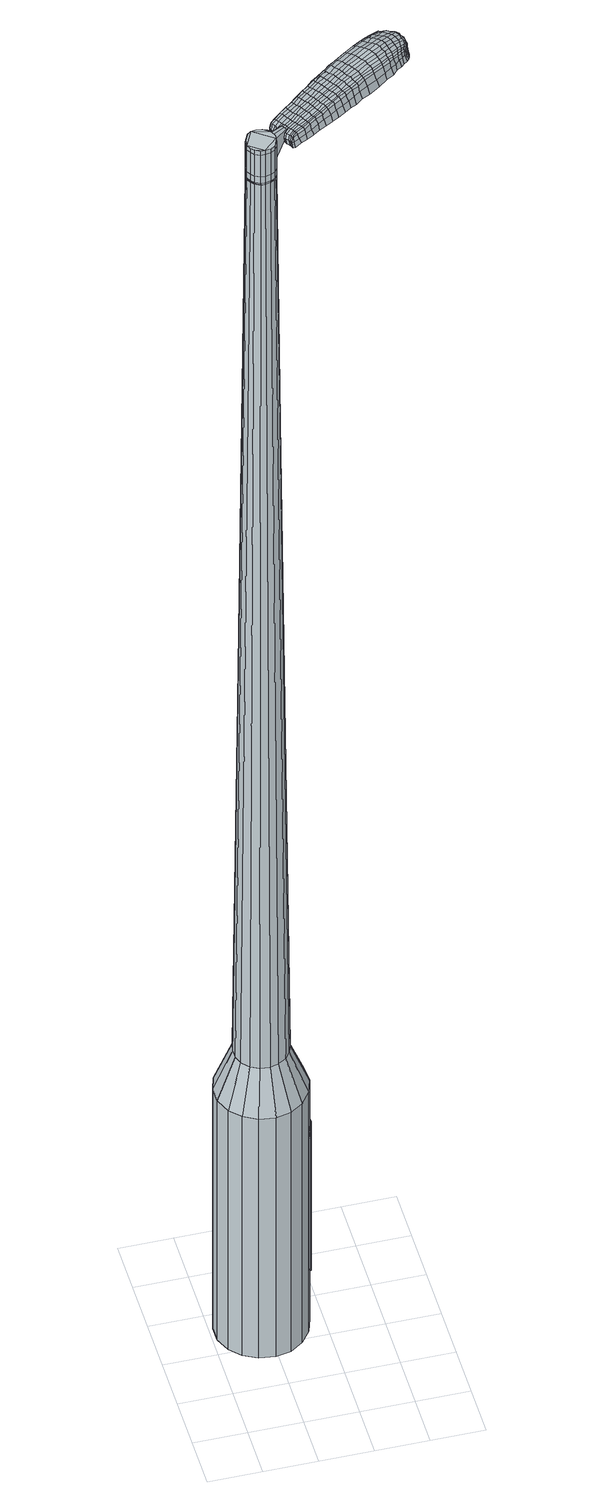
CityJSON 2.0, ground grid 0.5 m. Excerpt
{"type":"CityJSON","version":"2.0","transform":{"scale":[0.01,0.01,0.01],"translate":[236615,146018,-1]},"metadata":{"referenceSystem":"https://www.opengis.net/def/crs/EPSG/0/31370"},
"CityObjects":{
"object1":{"type":"GenericCityObject","attributes":{"cluster":720,"mean_distance_to_centroid":0.073,"new_centroid_x":236615.45,"new_centroid_y":146019.25,"mean_distance_to_camera":6.88,"H1":19.22,"H2":28.36,"Z_final":114.29,"cluster2":-1,"proj_x":236618.98,"proj_y":146024.73,"id_line":33846,"bearing_l":122.82,"distance":6.52,"orientation":"right","G_obj":32.82},"geometry":[{"type":"MultiSurface","lod":"2","boundaries":[[[0,1,2,3]],[[1,4,5,2]],[[4,6,7,5]],[[6,8,9,7]],[[8,10,11,9]],[[10,12,13,11]],[[12,14,15,13]],[[14,16,17,15]],[[16,18,19,17]],[[18,20,21,19]],[[20,22,23,21]],[[22,24,25,23]],[[24,26,27,25]],[[26,28,29,27]],[[28,30,31,29]],[[30,32,33,31]],[[32,34,35,33]],[[34,0,3,35]],[[36,37,38,39]],[[38,40,41,42]],[[41,43,42]],[[42,44,45,46]],[[45,47,46]],[[46,48,49,50]],[[49,51,50]],[[42,46,50,38]],[[50,52,39,38]],[[53,36,39]],[[2,5,7,35]],[[7,9,11,15]],[[11,13,15]],[[15,17,19,23]],[[19,21,23]],[[23,25,27,31]],[[27,29,31]],[[15,23,31,7]],[[31,33,35,7]],[[3,2,35]],[[1,0,54,55]],[[0,34,56,54]],[[34,32,57,56]],[[32,30,58,57]],[[30,28,59,58]],[[28,26,60,59]],[[26,24,61,60]],[[24,22,62,61]],[[22,20,63,62]],[[20,18,64,63]],[[18,16,65,64]],[[16,14,66,65]],[[14,12,67,66]],[[12,10,68,67]],[[10,8,69,68]],[[8,6,70,69]],[[6,4,71,70]],[[4,1,55,71]],[[55,54,72,73]],[[54,56,74,72]],[[56,57,75,74]],[[57,58,76,75]],[[58,59,77,76]],[[59,60,78,77]],[[60,61,79,78]],[[61,62,80,79]],[[62,63,81,80]],[[63,64,82,81]],[[64,65,83,82]],[[65,66,84,83]],[[66,67,85,84]],[[67,68,86,85]],[[68,69,87,86]],[[69,70,88,87]],[[70,71,89,88]],[[71,55,73,89]],[[90,91,92,93]],[[94,95,91,90]],[[96,97,95,94]],[[98,99,97,96]],[[100,101,99,98]],[[102,103,101,100]],[[79,104,103,102]],[[105,106,104,79]],[[107,108,106,105]],[[109,110,108,107]],[[111,112,110,109]],[[113,114,112,111]],[[85,115,114,113]],[[86,116,115,85]],[[117,118,116,86]],[[119,120,118,117]],[[121,122,120,119]],[[93,92,122,121]],[[123,124,125,126]],[[127,123,126,128]],[[129,127,128,130]],[[131,129,130,132]],[[133,131,132,134]],[[135,133,134,136]],[[137,135,136,138]],[[139,137,138,140]],[[141,139,140,142]],[[143,141,142,144]],[[145,143,144,146]],[[147,145,146,148]],[[149,147,148,150]],[[151,149,150,152]],[[153,151,152,154]],[[155,153,154,156]],[[73,72,90,93]],[[72,74,94,90]],[[74,75,96,94]],[[75,76,98,96]],[[76,77,100,98]],[[77,78,102,100]],[[78,79,102]],[[80,105,79]],[[80,81,107,105]],[[81,82,109,107]],[[82,83,111,109]],[[83,84,113,111]],[[84,85,113]],[[87,117,86]],[[87,88,119,117]],[[88,89,121,119]],[[89,73,93,121]],[[157,158,92,91]],[[158,159,122,92]],[[159,160,120,122]],[[160,161,118,120]],[[161,116,118]],[[162,114,115]],[[162,163,112,114]],[[163,164,110,112]],[[164,165,108,110]],[[165,166,106,108]],[[166,104,106]],[[167,103,104]],[[167,168,101,103]],[[168,169,99,101]],[[169,170,97,99]],[[170,171,95,97]],[[171,157,91,95]],[[39,52,155,172]],[[158,157,173,156]],[[53,39,172,124]],[[157,171,125,173]],[[36,53,124,123]],[[171,170,126,125]],[[37,36,123,127]],[[170,169,128,126]],[[38,37,127,129]],[[169,168,130,128]],[[40,38,129,131]],[[168,167,132,130]],[[41,40,131,133]],[[167,104,134,132]],[[43,41,133,135]],[[104,166,136,134]],[[42,43,135,137]],[[166,165,138,136]],[[44,42,137,139]],[[165,164,140,138]],[[45,44,139,141]],[[164,163,142,140]],[[47,45,141,143]],[[163,162,144,142]],[[46,47,143,145]],[[162,115,146,144]],[[48,46,145,147]],[[115,116,148,146]],[[49,48,147,149]],[[116,161,150,148]],[[51,49,149,151]],[[161,160,152,150]],[[50,51,151,153]],[[160,159,154,152]],[[52,50,153,155]],[[159,158,156,154]],[[155,156,174,175]],[[156,173,176,174]],[[173,125,177,176]],[[125,124,178,177]],[[124,172,179,178]],[[172,155,175,179]],[[180,181,182,183]],[[184,180,183,185]],[[180,184,186,187]],[[181,180,187,188]],[[189,190,191,192]],[[193,189,192,194]],[[189,193,195,196]],[[190,189,196,197]],[[198,199,200,201]],[[202,198,201,203]],[[198,202,204,205]],[[199,198,205,206]],[[207,208,209,210]],[[211,207,210,212]],[[207,211,213,214]],[[208,207,214,215]],[[216,217,218,219]],[[220,216,219,221]],[[216,220,222,223]],[[217,216,223,224]],[[225,226,227,228]],[[229,225,228,230]],[[225,229,231,232]],[[226,225,232,233]],[[234,235,236,237]],[[226,234,237,227]],[[234,226,233,238]],[[235,234,238,239]],[[240,241,242,243]],[[235,240,243,236]],[[240,235,239,244]],[[241,240,244,245]],[[246,184,185,247]],[[241,246,247,242]],[[246,241,245,248]],[[184,246,248,186]],[[249,250,251,252]],[[253,249,252,254]],[[249,253,255,256]],[[250,249,256,257]],[[258,259,260,261]],[[250,258,261,251]],[[258,250,257,262]],[[259,258,262,263]],[[264,265,266,267]],[[259,264,267,260]],[[264,259,263,268]],[[265,264,268,269]],[[270,271,272,273]],[[265,270,273,266]],[[270,265,269,274]],[[271,270,274,275]],[[276,181,188,277]],[[271,276,277,272]],[[276,271,275,278]],[[181,276,278,182]],[[279,280,281,282]],[[283,279,282,284]],[[279,283,285,286]],[[280,279,286,287]],[[288,289,290,291]],[[280,288,291,281]],[[288,280,287,292]],[[289,288,292,293]],[[294,295,296,297]],[[289,294,297,290]],[[294,289,293,298]],[[295,294,298,299]],[[300,193,194,301]],[[295,300,301,296]],[[300,295,299,302]],[[193,300,302,195]],[[303,304,305,306]],[[307,303,306,308]],[[303,307,309,310]],[[304,303,310,311]],[[312,313,314,315]],[[304,312,315,305]],[[312,304,311,316]],[[313,312,316,317]],[[318,319,320,321]],[[313,318,321,314]],[[318,313,317,322]],[[319,318,322,323]],[[324,325,326,327]],[[319,324,327,320]],[[324,319,323,328]],[[325,324,328,329]],[[330,190,197,331]],[[325,330,331,326]],[[330,325,329,332]],[[190,330,332,191]],[[333,219,218,334]],[[335,333,334,336]],[[333,335,337,338]],[[219,333,338,221]],[[339,335,336,340]],[[341,339,340,342]],[[339,341,343,344]],[[335,339,344,337]],[[345,341,342,346]],[[347,345,346,348]],[[345,347,349,350]],[[341,345,350,343]],[[351,347,348,352]],[[353,351,352,354]],[[351,353,355,356]],[[347,351,356,349]],[[357,353,354,358]],[[208,357,358,209]],[[357,208,215,359]],[[353,357,359,355]],[[360,361,206,205]],[[362,360,205,204]],[[360,362,363,364]],[[361,360,364,365]],[[366,367,365,364]],[[368,366,364,363]],[[366,368,369,370]],[[367,366,370,371]],[[372,373,371,370]],[[374,372,370,369]],[[372,374,375,376]],[[373,372,376,377]],[[378,379,377,376]],[[380,378,376,375]],[[378,380,213,211]],[[379,378,211,212]],[[381,382,383,384]],[[283,381,384,285]],[[381,283,284,385]],[[382,381,385,386]],[[387,202,203,388]],[[382,387,388,383]],[[387,382,386,389]],[[202,387,389,204]],[[390,391,392,393]],[[229,390,393,231]],[[390,229,230,394]],[[391,390,394,395]],[[396,397,398,399]],[[391,396,399,392]],[[396,391,395,400]],[[397,396,400,401]],[[402,199,206,403]],[[397,402,403,398]],[[402,397,401,404]],[[199,402,404,200]],[[405,406,407,408]],[[187,405,408,188]],[[405,187,186,409]],[[406,405,409,410]],[[411,412,413,414]],[[406,411,414,407]],[[411,406,410,415]],[[412,411,415,416]],[[417,210,209,418]],[[412,417,418,413]],[[417,412,416,419]],[[210,417,419,212]],[[420,421,422,423]],[[192,420,423,194]],[[420,192,191,424]],[[421,420,424,425]],[[426,214,213,427]],[[421,426,427,422]],[[426,421,425,428]],[[214,426,428,215]],[[429,430,431,432]],[[307,429,432,309]],[[429,307,308,433]],[[430,429,433,434]],[[435,220,221,436]],[[430,435,436,431]],[[435,430,434,437]],[[220,435,437,222]],[[438,439,440,441]],[[253,438,441,255]],[[438,253,254,442]],[[439,438,442,443]],[[444,445,446,447]],[[439,444,447,440]],[[444,439,443,448]],[[445,444,448,449]],[[450,217,224,451]],[[445,450,451,446]],[[450,445,449,452]],[[217,450,452,218]],[[453,454,443,442]],[[252,453,442,254]],[[453,252,251,455]],[[454,453,455,456]],[[457,458,449,448]],[[454,457,448,443]],[[457,454,456,459]],[[458,457,459,460]],[[461,334,218,452]],[[458,461,452,449]],[[461,458,460,462]],[[334,461,462,336]],[[463,464,465,466]],[[310,463,466,311]],[[463,310,309,432]],[[464,463,432,431]],[[467,338,337,468]],[[464,467,468,465]],[[467,464,431,436]],[[338,467,436,221]],[[469,470,456,455]],[[261,469,455,251]],[[469,261,260,471]],[[470,469,471,472]],[[473,474,460,459]],[[470,473,459,456]],[[473,470,472,475]],[[474,473,475,476]],[[477,340,336,462]],[[474,477,462,460]],[[477,474,476,478]],[[340,477,478,342]],[[479,480,481,482]],[[316,479,482,317]],[[479,316,311,466]],[[480,479,466,465]],[[483,344,343,484]],[[480,483,484,481]],[[483,480,465,468]],[[344,483,468,337]],[[485,486,472,471]],[[267,485,471,260]],[[485,267,266,487]],[[486,485,487,488]],[[489,490,476,475]],[[486,489,475,472]],[[489,486,488,491]],[[490,489,491,492]],[[493,346,342,478]],[[490,493,478,476]],[[493,490,492,494]],[[346,493,494,348]],[[495,496,497,498]],[[322,495,498,323]],[[495,322,317,482]],[[496,495,482,481]],[[499,350,349,500]],[[496,499,500,497]],[[499,496,481,484]],[[350,499,484,343]],[[501,502,488,487]],[[273,501,487,266]],[[501,273,272,503]],[[502,501,503,504]],[[505,506,492,491]],[[502,505,491,488]],[[505,502,504,507]],[[506,505,507,508]],[[509,352,348,494]],[[506,509,494,492]],[[509,506,508,510]],[[352,509,510,354]],[[511,512,513,514]],[[328,511,514,329]],[[511,328,323,498]],[[512,511,498,497]],[[515,356,355,516]],[[512,515,516,513]],[[515,512,497,500]],[[356,515,500,349]],[[517,518,504,503]],[[277,517,503,272]],[[517,277,188,408]],[[518,517,408,407]],[[519,520,508,507]],[[518,519,507,504]],[[519,518,407,414]],[[520,519,414,413]],[[521,358,354,510]],[[520,521,510,508]],[[521,520,413,418]],[[358,521,418,209]],[[522,523,425,424]],[[332,522,424,191]],[[522,332,329,514]],[[523,522,514,513]],[[524,359,215,428]],[[523,524,428,425]],[[524,523,513,516]],[[359,524,516,355]],[[525,526,386,385]],[[282,525,385,284]],[[525,282,281,527]],[[526,525,527,528]],[[529,362,204,389]],[[526,529,389,386]],[[529,526,528,530]],[[362,529,530,363]],[[531,532,533,534]],[[232,531,534,233]],[[531,232,231,393]],[[532,531,393,392]],[[535,536,537,538]],[[532,535,538,533]],[[535,532,392,399]],[[536,535,399,398]],[[539,361,365,540]],[[536,539,540,537]],[[539,536,398,403]],[[361,539,403,206]],[[541,542,528,527]],[[291,541,527,281]],[[541,291,290,543]],[[542,541,543,544]],[[545,368,363,530]],[[542,545,530,528]],[[545,542,544,546]],[[368,545,546,369]],[[547,548,549,550]],[[238,547,550,239]],[[547,238,233,534]],[[548,547,534,533]],[[551,552,553,554]],[[548,551,554,549]],[[551,548,533,538]],[[552,551,538,537]],[[555,367,371,556]],[[552,555,556,553]],[[555,552,537,540]],[[367,555,540,365]],[[557,558,544,543]],[[297,557,543,290]],[[557,297,296,559]],[[558,557,559,560]],[[561,374,369,546]],[[558,561,546,544]],[[561,558,560,562]],[[374,561,562,375]],[[563,564,565,566]],[[244,563,566,245]],[[563,244,239,550]],[[564,563,550,549]],[[567,568,569,570]],[[564,567,570,565]],[[567,564,549,554]],[[568,567,554,553]],[[571,373,377,572]],[[568,571,572,569]],[[571,568,553,556]],[[373,571,556,371]],[[573,574,560,559]],[[301,573,559,296]],[[573,301,194,423]],[[574,573,423,422]],[[575,380,375,562]],[[574,575,562,560]],[[575,574,422,427]],[[380,575,427,213]],[[576,577,410,409]],[[248,576,409,186]],[[576,248,245,566]],[[577,576,566,565]],[[578,579,416,415]],[[577,578,415,410]],[[578,577,565,570]],[[579,578,570,569]],[[580,379,212,419]],[[579,580,419,416]],[[580,579,569,572]],[[379,580,572,377]],[[581,582,583,584]],[[584,583,585,586]],[[587,585,583,588]],[[588,583,582,589]],[[590,591,592,593]],[[593,592,594,595]],[[596,594,592,597]],[[597,592,591,598]],[[599,600,601,602]],[[602,601,603,604]],[[605,603,601,606]],[[606,601,600,607]],[[608,609,610,611]],[[611,610,612,613]],[[614,612,610,615]],[[615,610,609,616]],[[617,618,619,620]],[[620,619,621,622]],[[623,621,619,624]],[[624,619,618,625]],[[626,627,628,629]],[[629,628,630,631]],[[632,630,628,633]],[[633,628,627,634]],[[635,636,637,638]],[[638,637,627,626]],[[634,627,637,639]],[[639,637,636,640]],[[641,642,643,644]],[[644,643,636,635]],[[640,636,643,645]],[[645,643,642,646]],[[586,585,647,648]],[[648,647,642,641]],[[646,642,647,649]],[[649,647,585,587]],[[650,651,652,653]],[[653,652,654,655]],[[656,654,652,657]],[[657,652,651,658]],[[659,660,661,662]],[[662,661,651,650]],[[658,651,661,663]],[[663,661,660,664]],[[665,666,667,668]],[[668,667,660,659]],[[664,660,667,669]],[[669,667,666,670]],[[671,672,673,674]],[[674,673,666,665]],[[670,666,673,675]],[[675,673,672,676]],[[589,582,677,678]],[[678,677,672,671]],[[676,672,677,679]],[[679,677,582,581]],[[680,681,682,683]],[[683,682,684,685]],[[686,684,682,687]],[[687,682,681,688]],[[689,690,691,692]],[[692,691,681,680]],[[688,681,691,693]],[[693,691,690,694]],[[695,696,697,698]],[[698,697,690,689]],[[694,690,697,699]],[[699,697,696,700]],[[595,594,701,702]],[[702,701,696,695]],[[700,696,701,703]],[[703,701,594,596]],[[704,705,706,707]],[[707,706,708,709]],[[710,708,706,711]],[[711,706,705,712]],[[713,714,715,716]],[[716,715,705,704]],[[712,705,715,717]],[[717,715,714,718]],[[719,720,721,722]],[[722,721,714,713]],[[718,714,721,723]],[[723,721,720,724]],[[725,726,727,728]],[[728,727,720,719]],[[724,720,727,729]],[[729,727,726,730]],[[598,591,731,732]],[[732,731,726,725]],[[730,726,731,733]],[[733,731,591,590]],[[617,620,734,735]],[[735,734,736,737]],[[738,736,734,739]],[[739,734,620,622]],[[737,736,740,741]],[[741,740,742,743]],[[744,742,740,745]],[[745,740,736,738]],[[743,742,746,747]],[[747,746,748,749]],[[750,748,746,751]],[[751,746,742,744]],[[749,748,752,753]],[[753,752,754,755]],[[756,754,752,757]],[[757,752,748,750]],[[755,754,758,759]],[[759,758,609,608]],[[616,609,758,760]],[[760,758,754,756]],[[607,761,762,606]],[[606,762,763,605]],[[764,763,762,765]],[[765,762,761,766]],[[766,767,768,765]],[[765,768,769,764]],[[770,769,768,771]],[[771,768,767,772]],[[772,773,774,771]],[[771,774,775,770]],[[776,775,774,777]],[[777,774,773,778]],[[778,779,780,777]],[[777,780,781,776]],[[614,781,780,612]],[[612,780,779,613]],[[782,783,784,785]],[[785,784,684,686]],[[685,684,784,786]],[[786,784,783,787]],[[604,603,788,789]],[[789,788,783,782]],[[787,783,788,790]],[[790,788,603,605]],[[791,792,793,794]],[[794,793,630,632]],[[631,630,793,795]],[[795,793,792,796]],[[797,798,799,800]],[[800,799,792,791]],[[796,792,799,801]],[[801,799,798,802]],[[607,600,803,804]],[[804,803,798,797]],[[802,798,803,805]],[[805,803,600,599]],[[806,807,808,809]],[[809,808,588,589]],[[587,588,808,810]],[[810,808,807,811]],[[812,813,814,815]],[[815,814,807,806]],[[811,807,814,816]],[[816,814,813,817]],[[608,611,818,819]],[[819,818,813,812]],[[817,813,818,820]],[[820,818,611,613]],[[821,822,823,824]],[[824,823,593,595]],[[590,593,823,825]],[[825,823,822,826]],[[614,615,827,828]],[[828,827,822,821]],[[826,822,827,829]],[[829,827,615,616]],[[830,831,832,833]],[[833,832,708,710]],[[709,708,832,834]],[[834,832,831,835]],[[622,621,836,837]],[[837,836,831,830]],[[835,831,836,838]],[[838,836,621,623]],[[839,840,841,842]],[[842,841,654,656]],[[655,654,841,843]],[[843,841,840,844]],[[845,846,847,848]],[[848,847,840,839]],[[844,840,847,849]],[[849,847,846,850]],[[625,618,851,852]],[[852,851,846,845]],[[850,846,851,853]],[[853,851,618,617]],[[844,854,855,843]],[[843,855,653,655]],[[650,653,855,856]],[[856,855,854,857]],[[850,858,859,849]],[[849,859,854,844]],[[857,854,859,860]],[[860,859,858,861]],[[617,735,862,853]],[[853,862,858,850]],[[861,858,862,863]],[[863,862,735,737]],[[864,865,866,867]],[[867,866,711,712]],[[710,711,866,833]],[[833,866,865,830]],[[738,739,868,869]],[[869,868,865,864]],[[830,865,868,837]],[[837,868,739,622]],[[857,870,871,856]],[[856,871,662,650]],[[659,662,871,872]],[[872,871,870,873]],[[861,874,875,860]],[[860,875,870,857]],[[873,870,875,876]],[[876,875,874,877]],[[737,741,878,863]],[[863,878,874,861]],[[877,874,878,879]],[[879,878,741,743]],[[880,881,882,883]],[[883,882,717,718]],[[712,717,882,867]],[[867,882,881,864]],[[744,745,884,885]],[[885,884,881,880]],[[864,881,884,869]],[[869,884,745,738]],[[873,886,887,872]],[[872,887,668,659]],[[665,668,887,888]],[[888,887,886,889]],[[877,890,891,876]],[[876,891,886,873]],[[889,886,891,892]],[[892,891,890,893]],[[743,747,894,879]],[[879,894,890,877]],[[893,890,894,895]],[[895,894,747,749]],[[896,897,898,899]],[[899,898,723,724]],[[718,723,898,883]],[[883,898,897,880]],[[750,751,900,901]],[[901,900,897,896]],[[880,897,900,885]],[[885,900,751,744]],[[889,902,903,888]],[[888,903,674,665]],[[671,674,903,904]],[[904,903,902,905]],[[893,906,907,892]],[[892,907,902,889]],[[905,902,907,908]],[[908,907,906,909]],[[749,753,910,895]],[[895,910,906,893]],[[909,906,910,911]],[[911,910,753,755]],[[912,913,914,915]],[[915,914,729,730]],[[724,729,914,899]],[[899,914,913,896]],[[756,757,916,917]],[[917,916,913,912]],[[896,913,916,901]],[[901,916,757,750]],[[905,918,919,904]],[[904,919,678,671]],[[589,678,919,809]],[[809,919,918,806]],[[909,920,921,908]],[[908,921,918,905]],[[806,918,921,815]],[[815,921,920,812]],[[755,759,922,911]],[[911,922,920,909]],[[812,920,922,819]],[[819,922,759,608]],[[826,923,924,825]],[[825,924,733,590]],[[730,733,924,915]],[[915,924,923,912]],[[616,760,925,829]],[[829,925,923,826]],[[912,923,925,917]],[[917,925,760,756]],[[787,926,927,786]],[[786,927,683,685]],[[680,683,927,928]],[[928,927,926,929]],[[605,763,930,790]],[[790,930,926,787]],[[929,926,930,931]],[[931,930,763,764]],[[932,933,934,935]],[[935,934,633,634]],[[632,633,934,794]],[[794,934,933,791]],[[936,937,938,939]],[[939,938,933,932]],[[791,933,938,800]],[[800,938,937,797]],[[766,761,940,941]],[[941,940,937,936]],[[797,937,940,804]],[[804,940,761,607]],[[929,942,943,928]],[[928,943,692,680]],[[689,692,943,944]],[[944,943,942,945]],[[764,769,946,931]],[[931,946,942,929]],[[945,942,946,947]],[[947,946,769,770]],[[948,949,950,951]],[[951,950,639,640]],[[634,639,950,935]],[[935,950,949,932]],[[952,953,954,955]],[[955,954,949,948]],[[932,949,954,939]],[[939,954,953,936]],[[772,767,956,957]],[[957,956,953,952]],[[936,953,956,941]],[[941,956,767,766]],[[945,958,959,944]],[[944,959,698,689]],[[695,698,959,960]],[[960,959,958,961]],[[770,775,962,947]],[[947,962,958,945]],[[961,958,962,963]],[[963,962,775,776]],[[964,965,966,967]],[[967,966,645,646]],[[640,645,966,951]],[[951,966,965,948]],[[968,969,970,971]],[[971,970,965,964]],[[948,965,970,955]],[[955,970,969,952]],[[778,773,972,973]],[[973,972,969,968]],[[952,969,972,957]],[[957,972,773,772]],[[961,974,975,960]],[[960,975,702,695]],[[595,702,975,824]],[[824,975,974,821]],[[776,781,976,963]],[[963,976,974,961]],[[821,974,976,828]],[[828,976,781,614]],[[811,977,978,810]],[[810,978,649,587]],[[646,649,978,967]],[[967,978,977,964]],[[817,979,980,816]],[[816,980,977,811]],[[964,977,980,971]],[[971,980,979,968]],[[613,779,981,820]],[[820,981,979,817]],[[968,979,981,973]],[[973,981,779,778]],[[581,584,183,182]],[[584,586,185,183]],[[596,597,196,195]],[[597,598,197,196]],[[599,602,201,200]],[[602,604,203,201]],[[623,624,223,222]],[[624,625,224,223]],[[626,629,228,227]],[[629,631,230,228]],[[635,638,237,236]],[[638,626,227,237]],[[641,644,243,242]],[[644,635,236,243]],[[586,648,247,185]],[[648,641,242,247]],[[656,657,256,255]],[[657,658,257,256]],[[658,663,262,257]],[[663,664,263,262]],[[664,669,268,263]],[[669,670,269,268]],[[670,675,274,269]],[[675,676,275,274]],[[676,679,278,275]],[[679,581,182,278]],[[686,687,286,285]],[[687,688,287,286]],[[688,693,292,287]],[[693,694,293,292]],[[694,699,298,293]],[[699,700,299,298]],[[700,703,302,299]],[[703,596,195,302]],[[704,707,306,305]],[[707,709,308,306]],[[713,716,315,314]],[[716,704,305,315]],[[719,722,321,320]],[[722,713,314,321]],[[725,728,327,326]],[[728,719,320,327]],[[598,732,331,197]],[[732,725,326,331]],[[782,785,384,383]],[[785,686,285,384]],[[604,789,388,203]],[[789,782,383,388]],[[631,795,394,230]],[[795,796,395,394]],[[796,801,400,395]],[[801,802,401,400]],[[802,805,404,401]],[[805,599,200,404]],[[709,834,433,308]],[[834,835,434,433]],[[835,838,437,434]],[[838,623,222,437]],[[839,842,441,440]],[[842,656,255,441]],[[845,848,447,446]],[[848,839,440,447]],[[625,852,451,224]],[[852,845,446,451]],[[982,983,984,985]],[[986,987,985,984]],[[988,989,990,991]],[[992,993,994,995]],[[983,996,997,984]],[[998,986,984,997]],[[999,988,991,1000]],[[1001,1002,993,992]],[[996,1003,1004,997]],[[1004,1005,998,997]],[[1006,999,1000,1007]],[[1008,1002,1001,1009]],[[1003,1010,1011,1004]],[[1011,1012,1005,1004]],[[1013,1006,1007,1014]],[[1015,1008,1009,1016]],[[1017,1018,1019,1020]],[[1021,1022,1018,1017]],[[1021,1023,1024,1022]],[[1023,1025,1026,1024]],[[1027,1028,1029,1030]],[[1031,1032,1028,1027]],[[1033,1034,1032,1031]],[[1035,1036,1034,1033]],[[1030,1019,1018,1027]],[[1027,1018,1022,1031]],[[1022,1024,1033,1031]],[[1024,1026,1035,1033]],[[991,990,987,986]],[[1000,991,986,998]],[[1005,1007,1000,998]],[[1012,1014,1007,1005]],[[992,995,989,988]],[[1001,992,988,999]],[[1009,1001,999,1006]],[[1016,1009,1006,1013]],[[993,1017,1020,994]],[[1002,1021,1017,993]],[[1023,1021,1002,1008]],[[1025,1023,1008,1015]],[[1037,1038,1039,1040]],[[1039,1041,1042,1043]],[[1039,1043,1044,1045]],[[1039,1045,1040]],[[1046,1037,1040,1047]],[[1048,1047,1040,1049]],[[1050,1049,1040]],[[1051,1039,1038,1052]],[[1053,1051,1052,1054]],[[1055,1053,1054,1056]],[[1057,1055,1056,1058]],[[1059,1057,1058,1060]],[[1060,1061,1062,1063]],[[1060,1063,1064,1065]],[[1060,1065,1066,1067]],[[1066,1068,1069,1070]],[[1066,1070,1071,1072]],[[1066,1072,1067]],[[1060,1067,1059]],[[1073,1074,1038,1037]],[[1075,1076,1041,1039]],[[1077,1078,1050,1040]],[[1074,1079,1052,1038]],[[1080,1075,1039,1051]],[[1079,1081,1054,1052]],[[1082,1080,1051,1053]],[[1081,1083,1056,1054]],[[1084,1082,1053,1055]],[[1083,1085,1058,1056]],[[1086,1084,1055,1057]],[[1085,1087,1060,1058]],[[1088,1086,1057,1059]],[[1087,1089,1061,1060]],[[1090,1091,1068,1066]],[[1092,1088,1059,1067]],[[1062,1061,1089,1093]],[[1063,1062,1093,1094]],[[1064,1063,1094,1095]],[[1065,1064,1095,1096]],[[1066,1065,1096,1090]],[[1097,1073,1037,1046]],[[1098,1097,1046,1047]],[[1099,1098,1047,1048]],[[1100,1099,1048,1049]],[[1078,1100,1049,1050]],[[1042,1041,1076,1101]],[[1069,1068,1091,1102]],[[1043,1042,1101,1103]],[[1044,1043,1103,1104]],[[1045,1044,1104,1105]],[[1040,1045,1105,1077]],[[1070,1069,1102,1106]],[[1071,1070,1106,1107]],[[1072,1071,1107,1108]],[[1067,1072,1108,1092]]]}]}
},
"vertices":[
[81,150,384],[87,137,384],[87,137,96],[81,150,96],[88,122,384],[88,122,96],[83,108,384],[83,108,96],[74,96,384],[74,96,96],[62,88,384],[62,88,96],[48,85,384],[48,85,96],[33,87,384],[33,87,96],[20,94,384],[20,94,96],[10,104,384],[10,104,96],[4,118,384],[4,118,96],[4,133,384],[4,133,96],[8,147,384],[8,147,96],[17,158,384],[17,158,96],[29,166,384],[29,166,96],[43,170,384],[43,170,96],[58,168,384],[58,168,96],[71,161,384],[71,161,96],[50,140,1524],[45,141,1524],[40,140,1524],[57,135,1524],[36,137,1524],[34,133,1524],[32,124,1524],[32,129,1524],[34,120,1524],[37,117,1524],[46,114,1524],[42,114,1524],[51,115,1524],[55,117,1524],[59,126,1524],[58,121,1524],[59,130,1524],[54,138,1524],[67,141,429],[70,133,429],[61,147,429],[53,151,429],[44,152,429],[36,151,429],[28,146,429],[23,139,429],[21,130,429],[21,122,429],[24,114,429],[30,107,429],[38,103,429],[47,102,429],[55,104,429],[63,109,429],[68,116,429],[71,124,429],[57,135,1483],[59,130,1483],[54,138,1483],[50,140,1483],[45,141,1483],[40,140,1483],[36,137,1483],[34,133,1483],[32,129,1483],[32,124,1483],[34,120,1483],[37,117,1483],[42,114,1483],[46,114,1483],[51,115,1483],[55,117,1483],[58,121,1483],[59,126,1483],[56,134,1483],[56,134,1485],[58,130,1485],[58,130,1483],[53,138,1483],[53,138,1485],[49,140,1483],[49,140,1485],[45,140,1483],[45,140,1485],[41,139,1483],[41,139,1485],[37,137,1483],[37,137,1485],[34,133,1485],[33,129,1483],[33,129,1485],[33,124,1483],[33,124,1485],[35,120,1483],[35,120,1485],[38,117,1483],[38,117,1485],[42,115,1483],[42,115,1485],[46,114,1485],[51,115,1485],[54,118,1483],[54,118,1485],[57,121,1483],[57,121,1485],[58,126,1483],[58,126,1485],[50,140,1519],[54,138,1519],[54,138,1493],[50,140,1493],[45,141,1519],[45,141,1493],[40,140,1519],[40,140,1493],[36,137,1519],[36,137,1493],[34,133,1519],[34,133,1493],[32,129,1519],[32,129,1493],[32,124,1519],[32,124,1493],[34,120,1519],[34,120,1493],[37,117,1519],[37,117,1493],[42,114,1519],[42,114,1493],[46,114,1519],[46,114,1493],[51,115,1519],[51,115,1493],[55,117,1519],[55,117,1493],[58,121,1519],[58,121,1493],[59,126,1519],[59,126,1493],[59,130,1519],[59,130,1493],[57,135,1485],[59,130,1485],[59,126,1485],[58,121,1485],[55,117,1485],[42,114,1485],[37,117,1485],[34,120,1485],[32,124,1485],[32,129,1485],[36,137,1485],[40,140,1485],[45,141,1485],[50,140,1485],[54,138,1485],[57,135,1519],[57,135,1493],[74,142,1513],[74,142,1518],[73,145,1513],[71,147,1513],[71,147,1518],[73,145,1518],[145,168,1519],[139,165,1518],[141,164,1509],[147,168,1510],[153,173,1519],[155,172,1510],[151,174,1526],[144,169,1525],[138,166,1525],[125,201,1519],[119,197,1518],[119,195,1525],[125,199,1525],[132,206,1519],[132,204,1526],[132,208,1510],[125,203,1510],[119,199,1509],[196,226,1519],[198,223,1519],[199,223,1513],[197,227,1513],[193,229,1519],[193,229,1513],[192,228,1524],[195,225,1524],[196,222,1524],[134,186,1530],[127,182,1529],[129,179,1529],[135,183,1530],[141,191,1531],[143,188,1531],[139,194,1530],[132,189,1530],[126,185,1529],[66,142,1512],[67,140,1512],[68,140,1517],[67,142,1517],[64,144,1512],[65,145,1517],[65,145,1506],[67,142,1506],[68,140,1506],[194,202,1519],[192,200,1519],[193,199,1512],[196,201,1512],[196,203,1518],[198,203,1512],[195,204,1522],[194,203,1523],[191,200,1524],[188,197,1519],[184,193,1519],[185,193,1512],[190,196,1512],[187,197,1524],[182,194,1525],[179,190,1519],[172,185,1519],[174,185,1511],[181,189,1511],[178,190,1526],[171,186,1526],[163,179,1519],[165,179,1510],[161,180,1526],[81,132,1513],[88,136,1513],[87,136,1518],[80,133,1517],[76,130,1512],[76,131,1516],[77,129,1506],[83,132,1507],[89,135,1507],[94,139,1514],[101,143,1515],[99,144,1520],[93,140,1519],[96,139,1507],[102,143,1507],[107,147,1515],[114,150,1516],[112,151,1522],[106,147,1521],[109,146,1508],[116,150,1508],[120,154,1517],[127,158,1517],[125,158,1524],[119,155,1523],[122,153,1508],[129,157,1509],[133,161,1518],[131,162,1524],[135,161,1509],[176,232,1519],[173,231,1519],[173,229,1524],[176,231,1523],[178,233,1518],[178,232,1522],[178,235,1512],[176,234,1512],[173,232,1512],[168,229,1519],[163,226,1519],[164,224,1525],[169,227,1524],[169,230,1512],[164,228,1512],[158,223,1519],[151,219,1519],[151,217,1526],[158,221,1526],[158,225,1511],[152,221,1511],[142,212,1519],[142,211,1526],[142,214,1510],[65,158,1513],[71,162,1513],[71,164,1507],[65,159,1507],[61,154,1512],[61,155,1506],[62,154,1516],[65,156,1517],[71,161,1518],[77,167,1514],[83,171,1515],[83,173,1507],[77,168,1507],[77,165,1519],[83,169,1520],[89,175,1515],[95,180,1516],[95,182,1508],[89,177,1508],[89,174,1521],[95,178,1522],[101,184,1517],[107,188,1517],[107,190,1509],[101,186,1508],[101,182,1523],[107,187,1524],[113,193,1518],[113,195,1509],[113,191,1524],[72,145,1519],[73,143,1519],[78,149,1520],[79,147,1520],[76,152,1520],[70,148,1519],[84,153,1522],[85,151,1522],[90,158,1523],[92,155,1523],[89,160,1523],[82,156,1521],[97,162,1524],[98,159,1524],[103,166,1525],[104,163,1525],[101,168,1525],[95,164,1524],[109,170,1526],[111,167,1526],[115,174,1527],[117,171,1527],[113,177,1527],[107,173,1526],[121,178,1528],[123,175,1528],[119,181,1528],[192,224,1527],[194,220,1527],[189,226,1526],[185,224,1527],[188,221,1528],[190,218,1528],[183,218,1529],[185,214,1529],[180,221,1528],[174,217,1530],[177,214,1530],[179,211,1530],[171,210,1531],[173,207,1531],[168,213,1530],[160,208,1531],[163,205,1531],[165,202,1531],[152,198,1531],[154,195,1531],[150,201,1531],[180,233,1518],[183,233,1519],[184,234,1513],[181,235,1513],[180,232,1523],[183,232,1523],[188,231,1519],[189,232,1513],[187,230,1524],[197,205,1518],[198,208,1518],[197,208,1523],[196,205,1523],[199,205,1513],[200,208,1513],[199,212,1519],[200,216,1519],[198,215,1524],[198,211,1523],[200,212,1513],[200,216,1513],[199,219,1519],[198,219,1524],[200,220,1513],[143,170,1528],[142,172,1528],[136,168,1528],[137,167,1527],[150,175,1528],[149,177,1529],[140,175,1529],[139,177,1530],[133,174,1529],[134,171,1528],[148,179,1529],[147,182,1530],[137,180,1530],[131,176,1529],[145,185,1531],[125,198,1528],[127,196,1529],[134,201,1529],[133,203,1528],[120,194,1527],[121,192,1528],[129,193,1529],[137,198,1530],[123,188,1528],[60,152,1512],[61,150,1512],[62,151,1517],[61,152,1517],[60,153,1506],[61,151,1506],[62,147,1512],[64,148,1517],[63,148,1506],[74,129,1512],[73,131,1512],[74,131,1506],[75,129,1506],[75,131,1517],[74,132,1517],[72,133,1512],[70,135,1512],[71,135,1506],[73,133,1506],[73,134,1517],[71,136,1517],[69,137,1512],[70,138,1506],[70,138,1517],[79,134,1519],[78,135,1519],[86,137,1520],[85,139,1520],[77,137,1519],[76,139,1519],[83,141,1520],[82,143,1520],[74,141,1519],[81,145,1520],[65,155,1519],[66,153,1519],[73,158,1520],[71,159,1520],[68,151,1519],[74,155,1520],[92,141,1521],[91,142,1521],[99,145,1522],[98,146,1522],[90,144,1521],[88,147,1521],[96,148,1522],[95,151,1523],[87,149,1522],[93,153,1523],[78,164,1521],[79,162,1521],[85,166,1522],[84,168,1522],[80,159,1521],[87,163,1522],[105,148,1523],[104,150,1523],[111,152,1524],[110,154,1524],[103,152,1523],[101,154,1524],[109,156,1525],[107,158,1525],[100,157,1524],[106,161,1525],[90,172,1523],[91,171,1523],[97,175,1524],[96,177,1524],[93,168,1524],[99,172,1525],[118,156,1525],[117,157,1525],[124,160,1526],[123,161,1526],[115,160,1526],[114,162,1526],[122,163,1527],[120,166,1527],[112,165,1526],[118,169,1527],[102,181,1525],[103,179,1525],[109,183,1526],[108,185,1526],[105,176,1526],[111,180,1527],[130,163,1527],[129,165,1527],[128,167,1527],[126,170,1528],[125,172,1528],[114,189,1527],[115,188,1527],[117,184,1528],[178,231,1525],[181,230,1525],[175,229,1526],[177,228,1526],[185,229,1526],[181,227,1527],[194,204,1525],[195,207,1525],[192,204,1526],[191,202,1525],[196,210,1525],[196,213,1526],[192,211,1527],[192,207,1526],[195,217,1526],[192,214,1527],[170,227,1526],[172,226,1527],[165,224,1527],[167,222,1528],[176,223,1528],[170,220,1529],[187,199,1526],[187,201,1527],[182,197,1528],[182,195,1527],[188,204,1527],[187,208,1528],[181,204,1529],[182,200,1528],[186,211,1528],[180,207,1530],[159,220,1528],[161,219,1529],[152,216,1528],[154,214,1529],[165,216,1529],[157,211,1530],[177,192,1528],[177,194,1528],[170,189,1529],[170,187,1528],[176,197,1529],[176,200,1530],[168,195,1530],[169,192,1530],[174,203,1530],[167,198,1531],[143,209,1529],[144,208,1529],[147,205,1530],[160,181,1528],[160,183,1529],[159,186,1530],[157,189,1530],[156,192,1531],[140,166,1509],[138,167,1518],[144,170,1518],[146,170,1509],[152,175,1519],[154,174,1510],[150,175,1525],[143,171,1525],[137,167,1525],[120,194,1525],[120,195,1518],[126,199,1518],[126,198,1525],[133,204,1519],[133,202,1525],[133,206,1510],[126,201,1509],[120,197,1509],[197,222,1513],[196,222,1519],[194,225,1519],[195,225,1513],[191,227,1519],[192,228,1513],[190,226,1524],[193,224,1524],[195,221,1524],[130,179,1528],[128,182,1528],[134,186,1529],[136,183,1529],[142,191,1529],[143,188,1529],[140,194,1529],[132,189,1529],[126,185,1528],[70,141,1516],[69,141,1512],[68,143,1512],[69,143,1516],[66,146,1512],[67,146,1516],[67,146,1506],[69,144,1506],[70,141,1506],[192,200,1512],[191,201,1519],[193,203,1518],[194,202,1512],[194,205,1518],[196,204,1512],[193,205,1522],[192,204,1523],[190,202,1523],[184,194,1512],[182,195,1519],[187,198,1519],[189,197,1512],[186,199,1524],[181,195,1525],[173,186,1511],[171,187,1519],[178,191,1519],[180,191,1511],[176,192,1525],[170,188,1526],[162,181,1519],[164,180,1510],[160,182,1526],[86,138,1518],[87,137,1513],[80,134,1513],[79,134,1517],[76,132,1512],[76,133,1515],[77,131,1506],[82,133,1506],[88,137,1507],[99,146,1520],[100,145,1514],[93,141,1514],[92,142,1519],[95,141,1507],[102,144,1507],[112,153,1522],[113,152,1516],[107,149,1515],[105,149,1521],[108,148,1508],[115,152,1508],[124,160,1523],[126,159,1517],[119,156,1516],[118,157,1522],[121,155,1508],[128,159,1508],[132,163,1517],[131,164,1524],[134,162,1509],[174,228,1523],[174,229,1519],[176,230,1518],[177,229,1523],[178,231,1518],[178,230,1522],[178,233,1512],[176,232,1512],[174,231,1512],[164,223,1525],[164,224,1519],[169,227,1519],[169,225,1524],[169,228,1512],[164,226,1512],[153,215,1526],[152,217,1519],[159,221,1519],[159,220,1525],[159,223,1511],[153,219,1511],[143,211,1519],[143,209,1526],[143,213,1510],[72,162,1507],[72,161,1513],[66,156,1513],[66,157,1506],[62,153,1512],[62,154,1506],[63,153,1515],[66,155,1517],[72,159,1518],[85,171,1507],[84,169,1514],[78,165,1514],[78,167,1507],[78,164,1519],[84,168,1520],[97,180,1508],[96,178,1516],[90,174,1515],[91,176,1508],[90,172,1521],[96,177,1522],[109,189,1508],[108,187,1517],[102,183,1516],[103,184,1508],[102,181,1522],[108,185,1523],[114,191,1517],[114,193,1509],[114,189,1524],[72,146,1518],[74,144,1518],[78,150,1519],[80,148,1519],[77,152,1519],[71,148,1518],[85,154,1520],[86,152,1520],[91,158,1521],[92,156,1521],[89,160,1521],[83,156,1520],[97,162,1523],[99,160,1523],[103,166,1524],[105,164,1524],[102,169,1524],[95,164,1523],[109,170,1525],[111,168,1525],[116,174,1526],[117,171,1526],[114,177,1526],[108,173,1525],[122,178,1527],[123,175,1527],[120,181,1527],[193,220,1526],[191,223,1526],[188,225,1525],[185,223,1526],[188,221,1526],[189,218,1526],[184,214,1528],[182,217,1528],[180,220,1527],[174,216,1528],[176,213,1529],[178,210,1529],[172,207,1530],[170,209,1530],[168,212,1529],[161,208,1530],[163,205,1530],[165,202,1530],[154,195,1530],[152,198,1530],[150,201,1530],[183,232,1513],[183,231,1518],[180,231,1518],[180,233,1512],[180,230,1523],[182,230,1523],[187,229,1519],[188,230,1513],[186,228,1523],[195,208,1523],[196,208,1518],[195,206,1518],[194,206,1523],[197,206,1512],[197,208,1512],[196,215,1523],[197,215,1519],[197,212,1519],[196,211,1523],[198,212,1513],[198,216,1513],[197,219,1519],[196,218,1524],[198,219,1513],[136,169,1527],[142,173,1527],[142,172,1527],[136,168,1526],[150,176,1527],[149,177,1528],[133,174,1528],[139,178,1528],[140,175,1528],[134,171,1527],[148,180,1528],[147,183,1529],[137,181,1529],[131,177,1528],[145,185,1529],[135,200,1528],[127,196,1527],[126,197,1527],[133,202,1527],[121,193,1526],[121,191,1527],[130,192,1528],[137,197,1528],[124,188,1527],[64,152,1516],[63,152,1512],[62,152,1512],[63,152,1516],[62,153,1506],[63,153,1506],[64,149,1512],[65,149,1516],[65,150,1506],[76,132,1506],[75,132,1512],[75,131,1512],[76,131,1506],[75,132,1516],[75,133,1516],[73,136,1506],[72,136,1512],[74,134,1512],[75,134,1506],[74,135,1516],[73,137,1516],[71,139,1512],[72,139,1506],[71,139,1516],[79,136,1518],[79,135,1518],[85,138,1519],[85,139,1519],[76,140,1518],[78,137,1518],[84,141,1519],[82,143,1519],[75,142,1518],[81,145,1519],[73,158,1519],[67,154,1518],[67,155,1518],[73,159,1519],[69,151,1518],[75,155,1519],[92,143,1520],[92,142,1520],[98,146,1521],[98,147,1521],[89,147,1520],[90,145,1520],[97,149,1521],[95,151,1521],[87,149,1520],[94,153,1521],[85,166,1521],[79,162,1520],[79,163,1520],[85,167,1521],[81,159,1520],[87,164,1521],[104,151,1522],[105,150,1522],[111,153,1523],[111,154,1523],[101,155,1522],[103,153,1522],[109,156,1523],[108,159,1524],[100,157,1523],[106,161,1524],[98,175,1523],[91,171,1522],[91,172,1522],[97,176,1523],[93,168,1522],[99,172,1523],[117,158,1524],[117,157,1524],[124,161,1525],[123,162,1525],[114,163,1525],[116,160,1524],[122,164,1525],[120,166,1526],[113,165,1525],[119,169,1526],[110,183,1525],[104,179,1524],[103,180,1524],[109,184,1525],[106,176,1524],[112,180,1525],[129,165,1526],[130,165,1526],[127,170,1527],[128,168,1526],[125,173,1527],[116,187,1526],[115,189,1526],[118,184,1526],[180,229,1524],[178,229,1524],[175,227,1525],[177,227,1525],[184,227,1525],[181,225,1525],[191,205,1525],[193,207,1524],[192,205,1524],[190,203,1525],[191,211,1526],[194,213,1525],[194,210,1524],[191,208,1525],[194,217,1525],[191,214,1526],[172,225,1526],[170,225,1526],[165,222,1526],[167,221,1527],[176,223,1526],[170,219,1527],[181,198,1527],[186,202,1526],[186,200,1526],[181,196,1526],[181,204,1528],[186,208,1527],[187,205,1526],[181,201,1527],[186,211,1527],[180,207,1528],[161,218,1527],[160,219,1527],[153,215,1527],[155,214,1528],[165,216,1528],[157,211,1529],[169,190,1528],[176,194,1527],[176,193,1527],[169,189,1527],[168,196,1529],[175,200,1529],[176,197,1528],[169,193,1528],[174,203,1529],[166,199,1530],[145,207,1528],[143,208,1528],[147,204,1529],[159,184,1528],[160,182,1528],[157,189,1529],[158,186,1529],[156,192,1530],[77,131,1508],[73,137,1508],[101,153,1509],[105,147,1509],[119,164,1510],[124,157,1510],[153,185,1512],[158,177,1512],[143,168,1511],[138,175,1511],[168,195,1513],[179,203,1514],[184,195,1514],[173,187,1513],[69,142,1508],[97,160,1509],[115,172,1510],[148,193,1512],[133,183,1511],[163,203,1513],[175,210,1514],[66,148,1508],[92,167,1509],[110,179,1510],[143,201,1512],[128,191,1511],[170,218,1514],[158,211,1513],[62,154,1508],[88,173,1509],[105,186,1510],[138,209,1512],[123,199,1511],[165,225,1514],[153,219,1513],[190,210,1514],[194,214,1514],[197,208,1514],[195,203,1514],[186,217,1514],[190,220,1514],[181,224,1514],[186,226,1514],[177,232,1514],[182,232,1514],[196,219,1515],[197,223,1515],[198,222,1515],[199,215,1515],[194,223,1515],[196,224,1515],[191,226,1515],[196,225,1515],[189,230,1515],[195,226,1515],[40,170,334],[45,171,334],[45,171,165],[30,168,171],[40,170,165],[37,169,165],[34,169,166],[32,168,167],[31,168,169],[37,169,334],[34,169,333],[32,168,332],[31,168,331],[30,168,328],[59,169,165],[59,169,334],[72,162,165],[72,162,334],[82,151,165],[82,151,334],[88,137,165],[88,137,334],[89,122,165],[89,122,334],[88,118,334],[87,114,334],[86,112,333],[86,110,332],[85,109,331],[85,108,328],[88,118,165],[85,108,171],[85,109,169],[86,110,167],[86,112,166],[87,114,165],[41,167,334],[45,168,334],[45,168,165],[41,167,165],[31,165,171],[31,165,328],[58,166,334],[58,166,165],[71,160,334],[71,160,165],[80,149,334],[80,149,165],[85,136,334],[85,136,165],[86,123,334],[86,123,165],[85,119,334],[82,109,328],[82,109,171],[85,119,165],[84,115,334],[83,113,333],[83,111,332],[83,109,331],[37,167,334],[35,166,333],[33,166,332],[31,165,331],[37,167,165],[83,109,169],[35,166,166],[33,166,167],[31,165,169],[83,111,167],[83,113,166],[84,115,165]
]}
